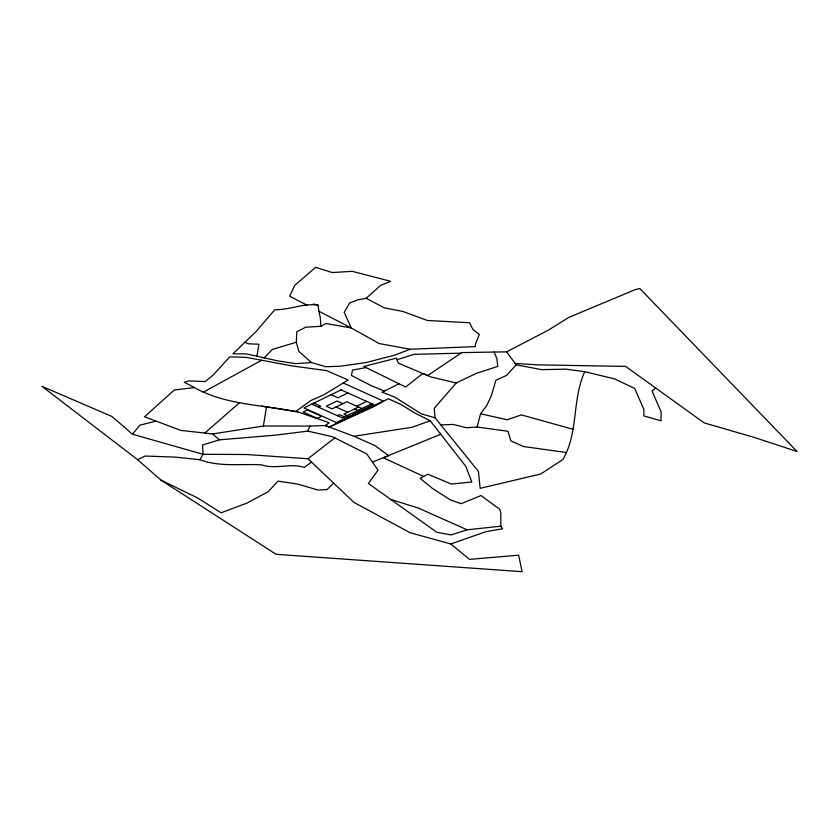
<?xml version="1.0" encoding="UTF-8"?>
<svg xmlns="http://www.w3.org/2000/svg" width="839" height="839" viewBox="0 0 839 839"><rect width="100%" height="100%" fill="white"/><g stroke="black" fill="none" stroke-linecap="round" stroke-linejoin="round"><path stroke-width="1.26" d="M311.416 362.553L298.831 351.342L296.314 342.228L296.754 331.804L305.721 327.189L320.991 326.287L326.014 323.508L351.268 327.976L379.165 343.539L410.145 349.255L475.367 346.612L475.44 344.042L479.363 334.425L472.902 329.475L469.599 322.763L427.439 320.477L402.71 311.416L384.314 307.861L366.171 298.306L357.854 299.827L349.475 303.12L344.21 312.402L351.268 327.976L318.862 311.217L318.012 305.081C303.802 302.994 289.277 310.063 274.783 309.717L256.073 331.541L232.948 353.796L246.509 353.922L277.248 360.78L295.706 363.633L311.416 362.553L325.794 366.737L340.697 366.203L366.318 362.511L394.456 355.201L410.145 349.255M456.185 382.983L431.361 377.078L422.772 373.512L405.667 387.02L363.801 366.454L396.323 358.169L398.368 363.151L427.67 375.536L461.754 352.6L494.129 352.055L496.845 358.536L497.768 366.412L476.447 373.313L456.185 382.983L434.183 408.373L435.074 417.822L478.377 471.319L480.149 488.308L540.725 474.014L562.99 459.426C578.627 432.253 571.936 399.689 584.72 371.698L614.567 378.892L634.662 388.447L643.922 409.526L643.838 415.934L660.985 420.79L661.122 411.76L652.008 391.047L655.658 387.996M194.407 387.555L184.234 382.217L188.848 380.916L205.219 381.546L213.012 375.211L229.781 356.837L246.372 357.372L292.15 365.961L326.381 370.544L348.185 380.025L323.581 394.928L310.682 400.654L295.685 411.55C261.747 404.702 225.261 405.006 194.407 387.555L174.271 390.02L144.56 416.752L180.846 430.407L212.666 433.941L263.373 426.034L266.498 406.873L297.824 411.886M256.849 356.502L258.957 344.231L248.218 343.801L245.03 342.155M440.517 424.943L453.27 424.45L466.494 427.754L477.066 427.02L480.6 413.774L486.788 405.447L491.423 395.536L495.87 380.245L506.578 375.4L516.205 364.818L541.679 369.653L565.916 369.15L584.72 371.698M137.606 459.667L145.126 456.038L175.865 457.14L199.902 459.762L202.996 454.308L202.556 445.037L219.304 439.846L275.643 435.126L307.766 431.11L309.916 426.055L325.312 425.562L329.245 427.03L372.998 407.041L388.247 398.735L400.581 404.304L415.441 413.354L430.197 420.769L465.76 466.253L471.812 481.932L451.413 484.093L427.827 474.192L420.056 478.324L432.662 488.571L450.742 500.096L461.282 503.673L480.999 495.534L499.792 509.336L500.789 512.734L500.873 526.168L502.592 528.79L486.012 531.643L450.837 543.976L410.135 532.744L353.922 502.393L307.976 458.734L246.456 454.507L202.996 454.308L132.405 434.172L112.007 416.522L41.95 386.318L137.606 459.667L160.92 480.097L276.041 554.296L522.099 571.684L518.628 555.166L469.494 559.382L450.837 543.976M132.405 434.172L139.956 425.132L155.739 421.209M264.002 357.991L272.266 349.496L296.314 342.228M333.523 483.264L326.979 489.598L318.222 490.081L297.268 483.977L278.003 481.156L268.155 491.706L246.855 503.138L221.087 512.807L197.763 498.03L160.92 480.097M366.171 298.306L380.696 285.344L390.691 281.327L352.17 271.322L332.296 272.57L315.642 267.316L294.73 285.375L289.623 296.209L307.095 305.218M204.538 433.27L239.545 402.699M307.976 458.734L334.834 437.874L366.779 453.93L378.011 470.144L368.384 483.474L436.846 532.304L451.099 534.925L467.166 529.808L500.873 526.168M311.51 462.142L304.295 467.396C290.451 462.824 275.769 469.641 261.653 464.848C240.856 463.61 219.986 467.208 199.902 459.762M203.185 392.243L261.653 360.246M506.588 351.887L547.888 330.388L568.905 317.383L635.322 289.581L639.821 288.532L797.05 451.508L754.345 437.455L704.183 422.898L625.642 366.412L537.516 364.85L515.177 363.434L516.205 364.818L506.588 351.887L494.129 352.055M399.039 383.759L382.039 392.233L394.582 396.962L421.356 413.847L435.074 417.822M318.579 407.209L320.697 406.181L313.87 403.108M347.923 392.946L337.981 397.78L331.143 394.708M337.33 415.662L339.449 414.623L344.42 416.868M356.732 406.233L366.674 401.399M358.515 407.041L343.843 414.172L349.706 416.805L360.508 411.561L354.645 408.918M371.845 403.727L342.291 417.895L311.751 404.136M329.245 427.03L383.35 401.084L343.245 383.014M440.444 434.403L372.443 462.121M430.197 420.769L412.348 427.198L353.953 436.29L325.312 425.562L329.192 422.772L296.062 411.267M396.973 359.742L413.952 354.341L460.915 353.167M366.024 367.545L352.495 370.135L351.457 375.453L371.394 385.73L384.377 391.068M263.373 426.034L309.916 426.055M477.066 427.02L508.004 431.277L510.846 440.853L523.431 446.516L566.094 452.473M261.789 406.107L266.498 406.873M480.6 413.774L507.186 419.773L521.355 414.886L573.761 429.495M307.766 431.11L332.401 436.71L334.834 437.874M313.408 304.012L318.012 305.081M391.058 499.499L418.063 507.962L467.166 529.808M353.953 436.29L375.148 445.687L388.625 455.682L383.413 457.821L423.695 476.416M361.829 408.53L346.801 401.755L332.118 408.887L326.256 406.244L337.058 401L342.92 403.643M335.999 407.009L347.724 412.285M212.666 433.941L219.304 439.846M318.862 311.217L320.257 317.341L320.98 326.287M341.095 389.873L303.917 407.932L336.334 422.541L373.502 404.471L341.095 389.873M307.441 409.904L303.12 412.001L317.184 418.346L321.505 416.238L307.441 409.904"/></g></svg>
